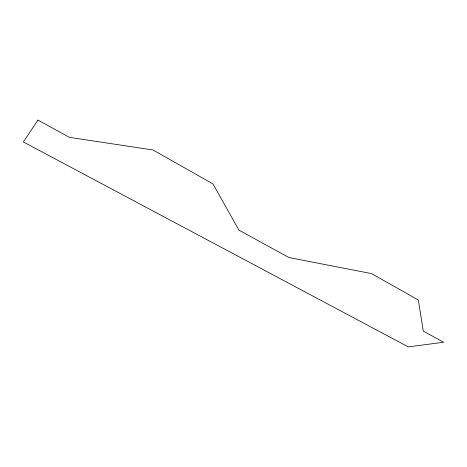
<?xml version="1.0" encoding="UTF-8"?>
<svg xmlns="http://www.w3.org/2000/svg" width="467" height="467" viewBox="0 0 467 467"><rect width="100%" height="100%" fill="white"/><g stroke="black" fill="none" stroke-linecap="round" stroke-linejoin="round"><path stroke-width="0.7" d="M37.944 120.112L23.35 141.956L408.316 346.888L443.65 342.235L423.295 331.091L418.344 300.053L371.58 273.609L288.956 257.545L238.917 230.143L212.987 183.922L152.989 149.989L69.431 137.351L37.944 120.112"/></g></svg>
